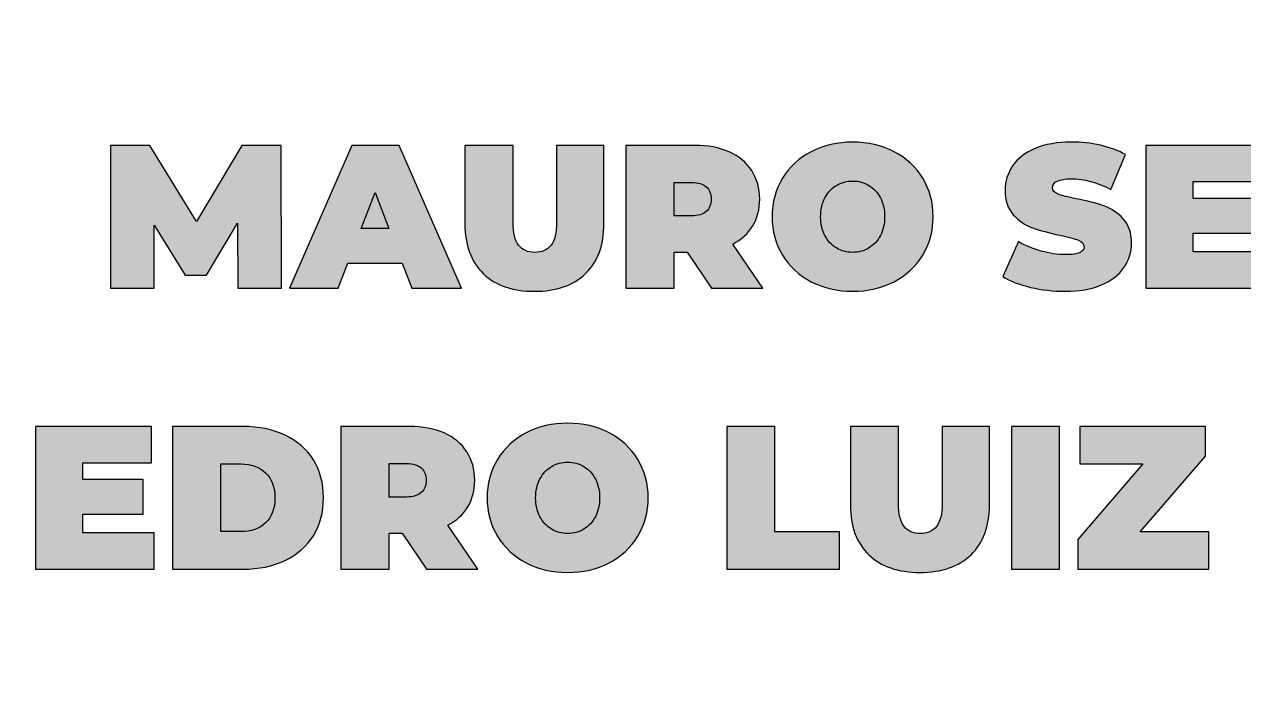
# Model space of a CAD drawing. Header units: centimetres. Extents: x -11.4 to 58.6, y -38.7 to 22.4.
# Drawn here: x -7.841 to -4.558, y 7.141 to 8.93 of the extents above; entities that cross this region are included whole.
import ezdxf

# ---------------------------------------------------------------- set-up
doc = ezdxf.new("R2010")
doc.units = ezdxf.units.CM
doc.header["$MEASUREMENT"] = 0
doc.layers.add('Camada 1', color=7, linetype='Continuous')

msp = doc.modelspace()

# ---------------------------------------------------------------- hatches: boundary and pattern name
at = {"layer": 'Camada 1', "true_color": 0x373435}
h = msp.add_hatch(color=250, dxfattribs=at)
edge = h.paths.add_edge_path()
edge.add_spline(control_points=[(-7.26612, 8.21999), (-7.26612, 8.21999), (-7.26722, 8.39508), (-7.26722, 8.39508), (-7.26722, 8.39508), (-7.35065, 8.25457), (-7.35065, 8.25457), (-7.35065, 8.25457), (-7.40773, 8.25457), (-7.40773, 8.25457), (-7.40773, 8.25457), (-7.49116, 8.38904), (-7.49116, 8.38904), (-7.49116, 8.38904), (-7.49116, 8.21999), (-7.49116, 8.21999), (-7.49116, 8.21999), (-7.60917, 8.21999), (-7.60917, 8.21999), (-7.60917, 8.21999), (-7.60917, 8.6042), (-7.60917, 8.6042), (-7.60917, 8.6042), (-7.50269, 8.6042), (-7.50269, 8.6042), (-7.50269, 8.6042), (-7.37754, 8.39947), (-7.37754, 8.39947), (-7.37754, 8.39947), (-7.25569, 8.6042), (-7.25569, 8.6042), (-7.25569, 8.6042), (-7.14921, 8.6042), (-7.14921, 8.6042), (-7.14921, 8.6042), (-7.14811, 8.21999), (-7.14811, 8.21999), (-7.14811, 8.21999), (-7.26612, 8.21999), (-7.26612, 8.21999)], knot_values=[0, 0, 0, 0, 0.0769231, 0.0769231, 0.0769231, 0.1538462, 0.1538462, 0.1538462, 0.2307692, 0.2307692, 0.2307692, 0.3076923, 0.3076923, 0.3076923, 0.3846154, 0.3846154, 0.3846154, 0.4615385, 0.4615385, 0.4615385, 0.5384615, 0.5384615, 0.5384615, 0.6153846, 0.6153846, 0.6153846, 0.6923077, 0.6923077, 0.6923077, 0.7692308, 0.7692308, 0.7692308, 0.8461538, 0.8461538, 0.8461538, 0.9230769, 0.9230769, 0.9230769, 1, 1, 1, 1], degree=3, periodic=1)
h = msp.add_hatch(color=250, dxfattribs=at)
edge = h.paths.add_edge_path()
edge.add_spline(control_points=[(-6.82372, 8.28695), (-6.82372, 8.28695), (-6.96972, 8.28695), (-6.96972, 8.28695), (-6.96972, 8.28695), (-6.99552, 8.21999), (-6.99552, 8.21999), (-6.99552, 8.21999), (-7.12725, 8.21999), (-7.12725, 8.21999), (-7.12725, 8.21999), (-6.95929, 8.6042), (-6.95929, 8.6042), (-6.95929, 8.6042), (-6.83195, 8.6042), (-6.83195, 8.6042), (-6.83195, 8.6042), (-6.66399, 8.21999), (-6.66399, 8.21999), (-6.66399, 8.21999), (-6.79792, 8.21999), (-6.79792, 8.21999), (-6.79792, 8.21999), (-6.82372, 8.28695), (-6.82372, 8.28695)], knot_values=[0, 0, 0, 0, 0.125, 0.125, 0.125, 0.25, 0.25, 0.25, 0.375, 0.375, 0.375, 0.5, 0.5, 0.5, 0.625, 0.625, 0.625, 0.75, 0.75, 0.75, 0.875, 0.875, 0.875, 1, 1, 1, 1], degree=3, periodic=1)
h = msp.add_hatch(color=250, dxfattribs=at)
edge = h.paths.add_edge_path()
edge.add_spline(control_points=[(-6.46749, 8.2112), (-6.5264, 8.2112), (-6.57233, 8.22712), (-6.60526, 8.25896), (-6.6382, 8.29079), (-6.65466, 8.33543), (-6.65466, 8.39288), (-6.65466, 8.39288), (-6.65466, 8.6042), (-6.65466, 8.6042), (-6.65466, 8.6042), (-6.52513, 8.6042), (-6.52513, 8.6042), (-6.52513, 8.6042), (-6.52513, 8.39673), (-6.52513, 8.39673), (-6.52513, 8.36855), (-6.52009, 8.34806), (-6.51003, 8.33525), (-6.49997, 8.32245), (-6.48542, 8.31604), (-6.46639, 8.31604), (-6.44737, 8.31604), (-6.43282, 8.32245), (-6.42276, 8.33525), (-6.41269, 8.34806), (-6.40766, 8.36855), (-6.40766, 8.39673), (-6.40766, 8.39673), (-6.40766, 8.6042), (-6.40766, 8.6042), (-6.40766, 8.6042), (-6.28032, 8.6042), (-6.28032, 8.6042), (-6.28032, 8.6042), (-6.28032, 8.39288), (-6.28032, 8.39288), (-6.28032, 8.33543), (-6.29679, 8.29079), (-6.32972, 8.25896), (-6.36266, 8.22712), (-6.40858, 8.2112), (-6.46749, 8.2112)], knot_values=[0, 0, 0, 0, 0.0714286, 0.0714286, 0.0714286, 0.1428571, 0.1428571, 0.1428571, 0.2142857, 0.2142857, 0.2142857, 0.2857143, 0.2857143, 0.2857143, 0.3571429, 0.3571429, 0.3571429, 0.4285714, 0.4285714, 0.4285714, 0.5, 0.5, 0.5, 0.5714286, 0.5714286, 0.5714286, 0.6428571, 0.6428571, 0.6428571, 0.7142857, 0.7142857, 0.7142857, 0.7857143, 0.7857143, 0.7857143, 0.8571429, 0.8571429, 0.8571429, 0.9285714, 0.9285714, 0.9285714, 1, 1, 1, 1], degree=3, periodic=1)
h = msp.add_hatch(color=250, dxfattribs=at)
edge = h.paths.add_edge_path()
edge.add_spline(control_points=[(-6.05638, 8.31659), (-6.05638, 8.31659), (-6.09151, 8.31659), (-6.09151, 8.31659), (-6.09151, 8.31659), (-6.09151, 8.21999), (-6.09151, 8.21999), (-6.09151, 8.21999), (-6.22104, 8.21999), (-6.22104, 8.21999), (-6.22104, 8.21999), (-6.22104, 8.6042), (-6.22104, 8.6042), (-6.22104, 8.6042), (-6.03607, 8.6042), (-6.03607, 8.6042), (-6.00057, 8.6042), (-5.96965, 8.59835), (-5.94331, 8.58664), (-5.91696, 8.57493), (-5.89665, 8.5581), (-5.88238, 8.53614), (-5.86811, 8.51419), (-5.86097, 8.48857), (-5.86097, 8.4593), (-5.86097, 8.43185), (-5.86719, 8.40789), (-5.87964, 8.3874), (-5.89208, 8.3669), (-5.91001, 8.35062), (-5.93343, 8.33854), (-5.93343, 8.33854), (-5.85274, 8.21999), (-5.85274, 8.21999), (-5.85274, 8.21999), (-5.99106, 8.21999), (-5.99106, 8.21999), (-5.99106, 8.21999), (-6.05638, 8.31659), (-6.05638, 8.31659)], knot_values=[0, 0, 0, 0, 0.0769231, 0.0769231, 0.0769231, 0.1538462, 0.1538462, 0.1538462, 0.2307692, 0.2307692, 0.2307692, 0.3076923, 0.3076923, 0.3076923, 0.3846154, 0.3846154, 0.3846154, 0.4615385, 0.4615385, 0.4615385, 0.5384615, 0.5384615, 0.5384615, 0.6153846, 0.6153846, 0.6153846, 0.6923077, 0.6923077, 0.6923077, 0.7692308, 0.7692308, 0.7692308, 0.8461538, 0.8461538, 0.8461538, 0.9230769, 0.9230769, 0.9230769, 1, 1, 1, 1], degree=3, periodic=1)
h = msp.add_hatch(color=250, dxfattribs=at)
edge = h.paths.add_edge_path()
edge.add_spline(control_points=[(-5.61068, 8.2112), (-5.65203, 8.2112), (-5.68917, 8.2198), (-5.72211, 8.237), (-5.75504, 8.2542), (-5.78084, 8.27808), (-5.7995, 8.30863), (-5.81816, 8.33918), (-5.82749, 8.37367), (-5.82749, 8.4121), (-5.82749, 8.45052), (-5.81816, 8.48501), (-5.7995, 8.51556), (-5.78084, 8.54611), (-5.75504, 8.56999), (-5.72211, 8.58719), (-5.68917, 8.60439), (-5.65203, 8.61299), (-5.61068, 8.61299), (-5.56934, 8.61299), (-5.53219, 8.60439), (-5.49926, 8.58719), (-5.46633, 8.56999), (-5.44053, 8.54611), (-5.42187, 8.51556), (-5.4032, 8.48501), (-5.39387, 8.45052), (-5.39387, 8.4121), (-5.39387, 8.37367), (-5.4032, 8.33918), (-5.42187, 8.30863), (-5.44053, 8.27808), (-5.46633, 8.2542), (-5.49926, 8.237), (-5.53219, 8.2198), (-5.56934, 8.2112), (-5.61068, 8.2112)], knot_values=[0, 0, 0, 0, 0.0833333, 0.0833333, 0.0833333, 0.1666667, 0.1666667, 0.1666667, 0.25, 0.25, 0.25, 0.3333333, 0.3333333, 0.3333333, 0.4166667, 0.4166667, 0.4166667, 0.5, 0.5, 0.5, 0.5833333, 0.5833333, 0.5833333, 0.6666667, 0.6666667, 0.6666667, 0.75, 0.75, 0.75, 0.8333333, 0.8333333, 0.8333333, 0.9166667, 0.9166667, 0.9166667, 1, 1, 1, 1], degree=3, periodic=1)
h = msp.add_hatch(color=250, dxfattribs=at)
edge = h.paths.add_edge_path()
edge.add_spline(control_points=[(-5.03875, 8.2112), (-5.07058, 8.2112), (-5.10159, 8.21477), (-5.13178, 8.22191), (-5.16197, 8.22904), (-5.18676, 8.23865), (-5.20616, 8.25072), (-5.20616, 8.25072), (-5.16444, 8.34513), (-5.16444, 8.34513), (-5.14615, 8.33452), (-5.12565, 8.32601), (-5.10296, 8.31961), (-5.08028, 8.3132), (-5.05851, 8.31), (-5.03765, 8.31), (-5.01972, 8.31), (-5.00691, 8.31174), (-4.99923, 8.31522), (-4.99154, 8.31869), (-4.9877, 8.32391), (-4.9877, 8.33086), (-4.9877, 8.33891), (-4.99273, 8.34495), (-5.00279, 8.34897), (-5.01286, 8.353), (-5.02941, 8.35739), (-5.05247, 8.36215), (-5.08211, 8.36837), (-5.10681, 8.37505), (-5.12657, 8.38218), (-5.14633, 8.38932), (-5.16352, 8.40103), (-5.17816, 8.41731), (-5.1928, 8.43359), (-5.20012, 8.45564), (-5.20012, 8.48345), (-5.20012, 8.5076), (-5.19335, 8.52956), (-5.17981, 8.54932), (-5.16627, 8.56908), (-5.14605, 8.58463), (-5.11915, 8.59597), (-5.09226, 8.60732), (-5.0596, 8.61299), (-5.02118, 8.61299), (-4.99483, 8.61299), (-4.96895, 8.61015), (-4.94351, 8.60448), (-4.91808, 8.59881), (-4.89567, 8.59048), (-4.87628, 8.5795), (-4.87628, 8.5795), (-4.91525, 8.48565), (-4.91525, 8.48565), (-4.95294, 8.50468), (-4.98862, 8.51419), (-5.02228, 8.51419), (-5.05558, 8.51419), (-5.07223, 8.50614), (-5.07223, 8.49004), (-5.07223, 8.48235), (-5.06729, 8.47659), (-5.05741, 8.47275), (-5.04753, 8.46891), (-5.03124, 8.46479), (-5.00856, 8.4604), (-4.97928, 8.45491), (-4.95458, 8.4486), (-4.93446, 8.44146), (-4.91433, 8.43433), (-4.89686, 8.42271), (-4.88204, 8.40661), (-4.86722, 8.39051), (-4.85981, 8.36855), (-4.85981, 8.34074), (-4.85981, 8.31659), (-4.86658, 8.29472), (-4.88012, 8.27515), (-4.89366, 8.25557), (-4.91387, 8.24002), (-4.94077, 8.2285), (-4.96766, 8.21696), (-5.00032, 8.2112), (-5.03875, 8.2112)], knot_values=[0, 0, 0, 0, 0.0357143, 0.0357143, 0.0357143, 0.0714286, 0.0714286, 0.0714286, 0.1071429, 0.1071429, 0.1071429, 0.1428571, 0.1428571, 0.1428571, 0.1785714, 0.1785714, 0.1785714, 0.2142857, 0.2142857, 0.2142857, 0.25, 0.25, 0.25, 0.2857143, 0.2857143, 0.2857143, 0.3214286, 0.3214286, 0.3214286, 0.3571429, 0.3571429, 0.3571429, 0.3928571, 0.3928571, 0.3928571, 0.4285714, 0.4285714, 0.4285714, 0.4642857, 0.4642857, 0.4642857, 0.5, 0.5, 0.5, 0.5357143, 0.5357143, 0.5357143, 0.5714286, 0.5714286, 0.5714286, 0.6071429, 0.6071429, 0.6071429, 0.6428571, 0.6428571, 0.6428571, 0.6785714, 0.6785714, 0.6785714, 0.7142857, 0.7142857, 0.7142857, 0.75, 0.75, 0.75, 0.7857143, 0.7857143, 0.7857143, 0.8214286, 0.8214286, 0.8214286, 0.8571429, 0.8571429, 0.8571429, 0.8928571, 0.8928571, 0.8928571, 0.9285714, 0.9285714, 0.9285714, 0.9642857, 0.9642857, 0.9642857, 1, 1, 1, 1], degree=3, periodic=1)
h = msp.add_hatch(color=250, dxfattribs=at)
edge = h.paths.add_edge_path()
edge.add_spline(control_points=[(-4.50194, 8.31769), (-4.50194, 8.31769), (-4.50194, 8.21999), (-4.50194, 8.21999), (-4.50194, 8.21999), (-4.82139, 8.21999), (-4.82139, 8.21999), (-4.82139, 8.21999), (-4.82139, 8.6042), (-4.82139, 8.6042), (-4.82139, 8.6042), (-4.50907, 8.6042), (-4.50907, 8.6042), (-4.50907, 8.6042), (-4.50907, 8.5065), (-4.50907, 8.5065), (-4.50907, 8.5065), (-4.69405, 8.5065), (-4.69405, 8.5065), (-4.69405, 8.5065), (-4.69405, 8.46149), (-4.69405, 8.46149), (-4.69405, 8.46149), (-4.53158, 8.46149), (-4.53158, 8.46149), (-4.53158, 8.46149), (-4.53158, 8.36818), (-4.53158, 8.36818), (-4.53158, 8.36818), (-4.69405, 8.36818), (-4.69405, 8.36818), (-4.69405, 8.36818), (-4.69405, 8.31769), (-4.69405, 8.31769), (-4.69405, 8.31769), (-4.50194, 8.31769), (-4.50194, 8.31769)], knot_values=[0, 0, 0, 0, 0.0833333, 0.0833333, 0.0833333, 0.1666667, 0.1666667, 0.1666667, 0.25, 0.25, 0.25, 0.3333333, 0.3333333, 0.3333333, 0.4166667, 0.4166667, 0.4166667, 0.5, 0.5, 0.5, 0.5833333, 0.5833333, 0.5833333, 0.6666667, 0.6666667, 0.6666667, 0.75, 0.75, 0.75, 0.8333333, 0.8333333, 0.8333333, 0.9166667, 0.9166667, 0.9166667, 1, 1, 1, 1], degree=3, periodic=1)
h = msp.add_hatch(color=250, dxfattribs=at)
edge = h.paths.add_edge_path()
edge.add_spline(control_points=[(-5.99161, 8.4593), (-5.99161, 8.47357), (-5.996, 8.48464), (-6.00478, 8.49251), (-6.01356, 8.50037), (-6.02674, 8.50431), (-6.0443, 8.50431), (-6.0443, 8.50431), (-6.09151, 8.50431), (-6.09151, 8.50431), (-6.09151, 8.50431), (-6.09151, 8.41429), (-6.09151, 8.41429), (-6.09151, 8.41429), (-6.0443, 8.41429), (-6.0443, 8.41429), (-6.02674, 8.41429), (-6.01356, 8.41822), (-6.00478, 8.42609), (-5.996, 8.43396), (-5.99161, 8.44503), (-5.99161, 8.4593)], knot_values=[0, 0, 0, 0, 0.1428571, 0.1428571, 0.1428571, 0.2857143, 0.2857143, 0.2857143, 0.4285714, 0.4285714, 0.4285714, 0.5714286, 0.5714286, 0.5714286, 0.7142857, 0.7142857, 0.7142857, 0.8571429, 0.8571429, 0.8571429, 1, 1, 1, 1], degree=3, periodic=1)
h = msp.add_hatch(color=250, dxfattribs=at)
edge = h.paths.add_edge_path()
edge.add_spline(control_points=[(-5.61068, 8.31604), (-5.59458, 8.31604), (-5.58004, 8.31997), (-5.56704, 8.32784), (-5.55406, 8.33571), (-5.54372, 8.34687), (-5.53603, 8.36133), (-5.52835, 8.37578), (-5.52451, 8.3927), (-5.52451, 8.4121), (-5.52451, 8.43149), (-5.52835, 8.44841), (-5.53603, 8.46287), (-5.54372, 8.47732), (-5.55406, 8.48848), (-5.56704, 8.49635), (-5.58004, 8.50422), (-5.59458, 8.50815), (-5.61068, 8.50815), (-5.62678, 8.50815), (-5.64133, 8.50422), (-5.65432, 8.49635), (-5.66731, 8.48848), (-5.67765, 8.47732), (-5.68533, 8.46287), (-5.69302, 8.44841), (-5.69686, 8.43149), (-5.69686, 8.4121), (-5.69686, 8.3927), (-5.69302, 8.37578), (-5.68533, 8.36133), (-5.67765, 8.34687), (-5.66731, 8.33571), (-5.65432, 8.32784), (-5.64133, 8.31997), (-5.62678, 8.31604), (-5.61068, 8.31604)], knot_values=[0, 0, 0, 0, 0.0833333, 0.0833333, 0.0833333, 0.1666667, 0.1666667, 0.1666667, 0.25, 0.25, 0.25, 0.3333333, 0.3333333, 0.3333333, 0.4166667, 0.4166667, 0.4166667, 0.5, 0.5, 0.5, 0.5833333, 0.5833333, 0.5833333, 0.6666667, 0.6666667, 0.6666667, 0.75, 0.75, 0.75, 0.8333333, 0.8333333, 0.8333333, 0.9166667, 0.9166667, 0.9166667, 1, 1, 1, 1], degree=3, periodic=1)
h = msp.add_hatch(color=250, dxfattribs=at)
edge = h.paths.add_edge_path()
edge.add_spline(control_points=[(-6.8594, 8.38026), (-6.8594, 8.38026), (-6.89672, 8.47686), (-6.89672, 8.47686), (-6.89672, 8.47686), (-6.93404, 8.38026), (-6.93404, 8.38026), (-6.93404, 8.38026), (-6.8594, 8.38026), (-6.8594, 8.38026)], knot_values=[0, 0, 0, 0, 0.3333333, 0.3333333, 0.3333333, 0.6666667, 0.6666667, 0.6666667, 1, 1, 1, 1], degree=3, periodic=1)
h = msp.add_hatch(color=250, dxfattribs=at)
edge = h.paths.add_edge_path()
edge.add_spline(control_points=[(-7.49171, 7.56077), (-7.49171, 7.56077), (-7.49171, 7.46307), (-7.49171, 7.46307), (-7.49171, 7.46307), (-7.81116, 7.46307), (-7.81116, 7.46307), (-7.81116, 7.46307), (-7.81116, 7.84729), (-7.81116, 7.84729), (-7.81116, 7.84729), (-7.49885, 7.84729), (-7.49885, 7.84729), (-7.49885, 7.84729), (-7.49885, 7.74959), (-7.49885, 7.74959), (-7.49885, 7.74959), (-7.68382, 7.74959), (-7.68382, 7.74959), (-7.68382, 7.74959), (-7.68382, 7.70458), (-7.68382, 7.70458), (-7.68382, 7.70458), (-7.52135, 7.70458), (-7.52135, 7.70458), (-7.52135, 7.70458), (-7.52135, 7.61127), (-7.52135, 7.61127), (-7.52135, 7.61127), (-7.68382, 7.61127), (-7.68382, 7.61127), (-7.68382, 7.61127), (-7.68382, 7.56077), (-7.68382, 7.56077), (-7.68382, 7.56077), (-7.49171, 7.56077), (-7.49171, 7.56077)], knot_values=[0, 0, 0, 0, 0.0833333, 0.0833333, 0.0833333, 0.1666667, 0.1666667, 0.1666667, 0.25, 0.25, 0.25, 0.3333333, 0.3333333, 0.3333333, 0.4166667, 0.4166667, 0.4166667, 0.5, 0.5, 0.5, 0.5833333, 0.5833333, 0.5833333, 0.6666667, 0.6666667, 0.6666667, 0.75, 0.75, 0.75, 0.8333333, 0.8333333, 0.8333333, 0.9166667, 0.9166667, 0.9166667, 1, 1, 1, 1], degree=3, periodic=1)
h = msp.add_hatch(color=250, dxfattribs=at)
edge = h.paths.add_edge_path()
edge.add_spline(control_points=[(-7.44176, 7.84729), (-7.44176, 7.84729), (-7.2524, 7.84729), (-7.2524, 7.84729), (-7.20959, 7.84729), (-7.1718, 7.83952), (-7.13905, 7.82397), (-7.1063, 7.80841), (-7.08087, 7.78618), (-7.06276, 7.75728), (-7.04464, 7.72837), (-7.03559, 7.69434), (-7.03559, 7.65518), (-7.03559, 7.61603), (-7.04464, 7.582), (-7.06276, 7.55309), (-7.08087, 7.52418), (-7.1063, 7.50195), (-7.13905, 7.4864), (-7.1718, 7.47085), (-7.20959, 7.46307), (-7.2524, 7.46307), (-7.2524, 7.46307), (-7.44176, 7.46307), (-7.44176, 7.46307), (-7.44176, 7.46307), (-7.44176, 7.84729), (-7.44176, 7.84729)], knot_values=[0, 0, 0, 0, 0.1111111, 0.1111111, 0.1111111, 0.2222222, 0.2222222, 0.2222222, 0.3333333, 0.3333333, 0.3333333, 0.4444444, 0.4444444, 0.4444444, 0.5555556, 0.5555556, 0.5555556, 0.6666667, 0.6666667, 0.6666667, 0.7777778, 0.7777778, 0.7777778, 0.8888889, 0.8888889, 0.8888889, 1, 1, 1, 1], degree=3, periodic=1)
h = msp.add_hatch(color=250, dxfattribs=at)
edge = h.paths.add_edge_path()
edge.add_spline(control_points=[(-6.82372, 7.55968), (-6.82372, 7.55968), (-6.85885, 7.55968), (-6.85885, 7.55968), (-6.85885, 7.55968), (-6.85885, 7.46307), (-6.85885, 7.46307), (-6.85885, 7.46307), (-6.98838, 7.46307), (-6.98838, 7.46307), (-6.98838, 7.46307), (-6.98838, 7.84729), (-6.98838, 7.84729), (-6.98838, 7.84729), (-6.80341, 7.84729), (-6.80341, 7.84729), (-6.76791, 7.84729), (-6.737, 7.84144), (-6.71065, 7.82973), (-6.6843, 7.81802), (-6.66399, 7.80119), (-6.64972, 7.77923), (-6.63545, 7.75728), (-6.62832, 7.73166), (-6.62832, 7.70239), (-6.62832, 7.67494), (-6.63454, 7.65097), (-6.64698, 7.63048), (-6.65942, 7.60999), (-6.67735, 7.59371), (-6.70077, 7.58163), (-6.70077, 7.58163), (-6.62008, 7.46307), (-6.62008, 7.46307), (-6.62008, 7.46307), (-6.7584, 7.46307), (-6.7584, 7.46307), (-6.7584, 7.46307), (-6.82372, 7.55968), (-6.82372, 7.55968)], knot_values=[0, 0, 0, 0, 0.0769231, 0.0769231, 0.0769231, 0.1538462, 0.1538462, 0.1538462, 0.2307692, 0.2307692, 0.2307692, 0.3076923, 0.3076923, 0.3076923, 0.3846154, 0.3846154, 0.3846154, 0.4615385, 0.4615385, 0.4615385, 0.5384615, 0.5384615, 0.5384615, 0.6153846, 0.6153846, 0.6153846, 0.6923077, 0.6923077, 0.6923077, 0.7692308, 0.7692308, 0.7692308, 0.8461538, 0.8461538, 0.8461538, 0.9230769, 0.9230769, 0.9230769, 1, 1, 1, 1], degree=3, periodic=1)
h = msp.add_hatch(color=250, dxfattribs=at)
edge = h.paths.add_edge_path()
edge.add_spline(control_points=[(-6.37802, 7.45429), (-6.41937, 7.45429), (-6.45651, 7.46289), (-6.48945, 7.48009), (-6.52238, 7.49729), (-6.54818, 7.52116), (-6.56684, 7.55172), (-6.5855, 7.58227), (-6.59483, 7.61676), (-6.59483, 7.65518), (-6.59483, 7.6936), (-6.5855, 7.72809), (-6.56684, 7.75865), (-6.54818, 7.7892), (-6.52238, 7.81308), (-6.48945, 7.83028), (-6.45651, 7.84747), (-6.41937, 7.85607), (-6.37802, 7.85607), (-6.33668, 7.85607), (-6.29953, 7.84747), (-6.2666, 7.83028), (-6.23367, 7.81308), (-6.20787, 7.7892), (-6.18921, 7.75865), (-6.17055, 7.72809), (-6.16121, 7.6936), (-6.16121, 7.65518), (-6.16121, 7.61676), (-6.17055, 7.58227), (-6.18921, 7.55172), (-6.20787, 7.52116), (-6.23367, 7.49729), (-6.2666, 7.48009), (-6.29953, 7.46289), (-6.33668, 7.45429), (-6.37802, 7.45429)], knot_values=[0, 0, 0, 0, 0.0833333, 0.0833333, 0.0833333, 0.1666667, 0.1666667, 0.1666667, 0.25, 0.25, 0.25, 0.3333333, 0.3333333, 0.3333333, 0.4166667, 0.4166667, 0.4166667, 0.5, 0.5, 0.5, 0.5833333, 0.5833333, 0.5833333, 0.6666667, 0.6666667, 0.6666667, 0.75, 0.75, 0.75, 0.8333333, 0.8333333, 0.8333333, 0.9166667, 0.9166667, 0.9166667, 1, 1, 1, 1], degree=3, periodic=1)
h = msp.add_hatch(color=250, dxfattribs=at)
edge = h.paths.add_edge_path()
edge.add_spline(control_points=[(-5.94935, 7.84729), (-5.94935, 7.84729), (-5.81981, 7.84729), (-5.81981, 7.84729), (-5.81981, 7.84729), (-5.81981, 7.56352), (-5.81981, 7.56352), (-5.81981, 7.56352), (-5.64636, 7.56352), (-5.64636, 7.56352), (-5.64636, 7.56352), (-5.64636, 7.46307), (-5.64636, 7.46307), (-5.64636, 7.46307), (-5.94935, 7.46307), (-5.94935, 7.46307), (-5.94935, 7.46307), (-5.94935, 7.84729), (-5.94935, 7.84729)], knot_values=[0, 0, 0, 0, 0.1666667, 0.1666667, 0.1666667, 0.3333333, 0.3333333, 0.3333333, 0.5, 0.5, 0.5, 0.6666667, 0.6666667, 0.6666667, 0.8333333, 0.8333333, 0.8333333, 1, 1, 1, 1], degree=3, periodic=1)
h = msp.add_hatch(color=250, dxfattribs=at)
edge = h.paths.add_edge_path()
edge.add_spline(control_points=[(-5.42955, 7.45429), (-5.48846, 7.45429), (-5.53439, 7.47021), (-5.56732, 7.50204), (-5.60025, 7.53388), (-5.61672, 7.57852), (-5.61672, 7.63597), (-5.61672, 7.63597), (-5.61672, 7.84729), (-5.61672, 7.84729), (-5.61672, 7.84729), (-5.48718, 7.84729), (-5.48718, 7.84729), (-5.48718, 7.84729), (-5.48718, 7.63981), (-5.48718, 7.63981), (-5.48718, 7.61164), (-5.48215, 7.59114), (-5.47209, 7.57834), (-5.46203, 7.56553), (-5.44748, 7.55913), (-5.42845, 7.55913), (-5.40942, 7.55913), (-5.39488, 7.56553), (-5.38481, 7.57834), (-5.37475, 7.59114), (-5.36972, 7.61164), (-5.36972, 7.63981), (-5.36972, 7.63981), (-5.36972, 7.84729), (-5.36972, 7.84729), (-5.36972, 7.84729), (-5.24238, 7.84729), (-5.24238, 7.84729), (-5.24238, 7.84729), (-5.24238, 7.63597), (-5.24238, 7.63597), (-5.24238, 7.57852), (-5.25885, 7.53388), (-5.29178, 7.50204), (-5.32471, 7.47021), (-5.37064, 7.45429), (-5.42955, 7.45429)], knot_values=[0, 0, 0, 0, 0.0714286, 0.0714286, 0.0714286, 0.1428571, 0.1428571, 0.1428571, 0.2142857, 0.2142857, 0.2142857, 0.2857143, 0.2857143, 0.2857143, 0.3571429, 0.3571429, 0.3571429, 0.4285714, 0.4285714, 0.4285714, 0.5, 0.5, 0.5, 0.5714286, 0.5714286, 0.5714286, 0.6428571, 0.6428571, 0.6428571, 0.7142857, 0.7142857, 0.7142857, 0.7857143, 0.7857143, 0.7857143, 0.8571429, 0.8571429, 0.8571429, 0.9285714, 0.9285714, 0.9285714, 1, 1, 1, 1], degree=3, periodic=1)
h = msp.add_hatch(color=250, dxfattribs=at)
edge = h.paths.add_edge_path()
edge.add_spline(control_points=[(-5.1831, 7.84729), (-5.1831, 7.84729), (-5.05357, 7.84729), (-5.05357, 7.84729), (-5.05357, 7.84729), (-5.05357, 7.46307), (-5.05357, 7.46307), (-5.05357, 7.46307), (-5.1831, 7.46307), (-5.1831, 7.46307), (-5.1831, 7.46307), (-5.1831, 7.84729), (-5.1831, 7.84729)], knot_values=[0, 0, 0, 0, 0.25, 0.25, 0.25, 0.5, 0.5, 0.5, 0.75, 0.75, 0.75, 1, 1, 1, 1], degree=3, periodic=1)
h = msp.add_hatch(color=250, dxfattribs=at)
edge = h.paths.add_edge_path()
edge.add_spline(control_points=[(-4.65178, 7.56352), (-4.65178, 7.56352), (-4.65178, 7.46307), (-4.65178, 7.46307), (-4.65178, 7.46307), (-5.00471, 7.46307), (-5.00471, 7.46307), (-5.00471, 7.46307), (-5.00471, 7.54266), (-5.00471, 7.54266), (-5.00471, 7.54266), (-4.82907, 7.74685), (-4.82907, 7.74685), (-4.82907, 7.74685), (-4.99923, 7.74685), (-4.99923, 7.74685), (-4.99923, 7.74685), (-4.99923, 7.84729), (-4.99923, 7.84729), (-4.99923, 7.84729), (-4.66056, 7.84729), (-4.66056, 7.84729), (-4.66056, 7.84729), (-4.66056, 7.7677), (-4.66056, 7.7677), (-4.66056, 7.7677), (-4.83621, 7.56352), (-4.83621, 7.56352), (-4.83621, 7.56352), (-4.65178, 7.56352), (-4.65178, 7.56352)], knot_values=[0, 0, 0, 0, 0.1, 0.1, 0.1, 0.2, 0.2, 0.2, 0.3, 0.3, 0.3, 0.4, 0.4, 0.4, 0.5, 0.5, 0.5, 0.6, 0.6, 0.6, 0.7, 0.7, 0.7, 0.8, 0.8, 0.8, 0.9, 0.9, 0.9, 1, 1, 1, 1], degree=3, periodic=1)
h = msp.add_hatch(color=250, dxfattribs=at)
edge = h.paths.add_edge_path()
edge.add_spline(control_points=[(-6.37802, 7.55913), (-6.36193, 7.55913), (-6.34738, 7.56306), (-6.33439, 7.57093), (-6.3214, 7.5788), (-6.31106, 7.58996), (-6.30338, 7.60441), (-6.29569, 7.61887), (-6.29185, 7.63579), (-6.29185, 7.65518), (-6.29185, 7.67458), (-6.29569, 7.6915), (-6.30338, 7.70596), (-6.31106, 7.72041), (-6.3214, 7.73157), (-6.33439, 7.73944), (-6.34738, 7.7473), (-6.36193, 7.75124), (-6.37802, 7.75124), (-6.39412, 7.75124), (-6.40867, 7.7473), (-6.42166, 7.73944), (-6.43465, 7.73157), (-6.44499, 7.72041), (-6.45267, 7.70596), (-6.46036, 7.6915), (-6.4642, 7.67458), (-6.4642, 7.65518), (-6.4642, 7.63579), (-6.46036, 7.61887), (-6.45267, 7.60441), (-6.44499, 7.58996), (-6.43465, 7.5788), (-6.42166, 7.57093), (-6.40867, 7.56306), (-6.39412, 7.55913), (-6.37802, 7.55913)], knot_values=[0, 0, 0, 0, 0.0833333, 0.0833333, 0.0833333, 0.1666667, 0.1666667, 0.1666667, 0.25, 0.25, 0.25, 0.3333333, 0.3333333, 0.3333333, 0.4166667, 0.4166667, 0.4166667, 0.5, 0.5, 0.5, 0.5833333, 0.5833333, 0.5833333, 0.6666667, 0.6666667, 0.6666667, 0.75, 0.75, 0.75, 0.8333333, 0.8333333, 0.8333333, 0.9166667, 0.9166667, 0.9166667, 1, 1, 1, 1], degree=3, periodic=1)
h = msp.add_hatch(color=250, dxfattribs=at)
edge = h.paths.add_edge_path()
edge.add_spline(control_points=[(-7.25789, 7.56407), (-7.23008, 7.56407), (-7.20785, 7.57203), (-7.1912, 7.58795), (-7.17455, 7.60386), (-7.16622, 7.62627), (-7.16622, 7.65518), (-7.16622, 7.68409), (-7.17455, 7.70651), (-7.1912, 7.72242), (-7.20785, 7.73834), (-7.23008, 7.7463), (-7.25789, 7.7463), (-7.25789, 7.7463), (-7.31223, 7.7463), (-7.31223, 7.7463), (-7.31223, 7.7463), (-7.31223, 7.56407), (-7.31223, 7.56407), (-7.31223, 7.56407), (-7.25789, 7.56407), (-7.25789, 7.56407)], knot_values=[0, 0, 0, 0, 0.1428571, 0.1428571, 0.1428571, 0.2857143, 0.2857143, 0.2857143, 0.4285714, 0.4285714, 0.4285714, 0.5714286, 0.5714286, 0.5714286, 0.7142857, 0.7142857, 0.7142857, 0.8571429, 0.8571429, 0.8571429, 1, 1, 1, 1], degree=3, periodic=1)
h = msp.add_hatch(color=250, dxfattribs=at)
edge = h.paths.add_edge_path()
edge.add_spline(control_points=[(-6.75895, 7.70239), (-6.75895, 7.71666), (-6.76334, 7.72773), (-6.77212, 7.7356), (-6.78091, 7.74346), (-6.79408, 7.7474), (-6.81164, 7.7474), (-6.81164, 7.7474), (-6.85885, 7.7474), (-6.85885, 7.7474), (-6.85885, 7.7474), (-6.85885, 7.65738), (-6.85885, 7.65738), (-6.85885, 7.65738), (-6.81164, 7.65738), (-6.81164, 7.65738), (-6.79408, 7.65738), (-6.78091, 7.66131), (-6.77212, 7.66918), (-6.76334, 7.67705), (-6.75895, 7.68812), (-6.75895, 7.70239)], knot_values=[0, 0, 0, 0, 0.1428571, 0.1428571, 0.1428571, 0.2857143, 0.2857143, 0.2857143, 0.4285714, 0.4285714, 0.4285714, 0.5714286, 0.5714286, 0.5714286, 0.7142857, 0.7142857, 0.7142857, 0.8571429, 0.8571429, 0.8571429, 1, 1, 1, 1], degree=3, periodic=1)

# ---------------------------------------------------------------- linework, layer by layer
at = {"layer": 'Camada 1', "color": 250, "lineweight": 20}
msp.add_open_spline([(-6.39065, 22.42335), (-6.39065, 22.42335), (-3.39065, 22.42335), (-3.39065, 22.42335), (2.10935, 22.42335), (6.60935, 17.92336), (6.60935, 12.42336), (6.60935, 12.42336), (6.60935, -27.57665), (6.60935, -27.57665), (6.60935, -27.57665), (-11.39065, -27.57665), (-11.39065, -27.57665), (-11.39065, -27.57665), (-11.39065, 17.42334), (-11.39065, 17.42334), (-11.39065, 20.17334), (-9.14065, 22.42335), (-6.39065, 22.42335)], degree=3, knots=[0, 0, 0, 0, 0.1666667, 0.1666667, 0.1666667, 0.3333333, 0.3333333, 0.3333333, 0.5, 0.5, 0.5, 0.6666667, 0.6666667, 0.6666667, 0.8333333, 0.8333333, 0.8333333, 1, 1, 1, 1], dxfattribs=at)
at = {"layer": 'Camada 1', "color": 250}
for points, knots in [([(-7.26612, 8.21999), (-7.26612, 8.21999), (-7.26722, 8.39508), (-7.26722, 8.39508), (-7.26722, 8.39508), (-7.35065, 8.25457), (-7.35065, 8.25457), (-7.35065, 8.25457), (-7.40773, 8.25457), (-7.40773, 8.25457), (-7.40773, 8.25457), (-7.49116, 8.38904), (-7.49116, 8.38904), (-7.49116, 8.38904), (-7.49116, 8.21999), (-7.49116, 8.21999), (-7.49116, 8.21999), (-7.60917, 8.21999), (-7.60917, 8.21999), (-7.60917, 8.21999), (-7.60917, 8.6042), (-7.60917, 8.6042), (-7.60917, 8.6042), (-7.50269, 8.6042), (-7.50269, 8.6042), (-7.50269, 8.6042), (-7.37754, 8.39947), (-7.37754, 8.39947), (-7.37754, 8.39947), (-7.25569, 8.6042), (-7.25569, 8.6042), (-7.25569, 8.6042), (-7.14921, 8.6042), (-7.14921, 8.6042), (-7.14921, 8.6042), (-7.14811, 8.21999), (-7.14811, 8.21999), (-7.14811, 8.21999), (-7.26612, 8.21999), (-7.26612, 8.21999)], [0, 0, 0, 0, 0.0769231, 0.0769231, 0.0769231, 0.1538462, 0.1538462, 0.1538462, 0.2307692, 0.2307692, 0.2307692, 0.3076923, 0.3076923, 0.3076923, 0.3846154, 0.3846154, 0.3846154, 0.4615385, 0.4615385, 0.4615385, 0.5384615, 0.5384615, 0.5384615, 0.6153846, 0.6153846, 0.6153846, 0.6923077, 0.6923077, 0.6923077, 0.7692308, 0.7692308, 0.7692308, 0.8461538, 0.8461538, 0.8461538, 0.9230769, 0.9230769, 0.9230769, 1, 1, 1, 1]), ([(-6.82372, 8.28695), (-6.82372, 8.28695), (-6.96972, 8.28695), (-6.96972, 8.28695), (-6.96972, 8.28695), (-6.99552, 8.21999), (-6.99552, 8.21999), (-6.99552, 8.21999), (-7.12725, 8.21999), (-7.12725, 8.21999), (-7.12725, 8.21999), (-6.95929, 8.6042), (-6.95929, 8.6042), (-6.95929, 8.6042), (-6.83195, 8.6042), (-6.83195, 8.6042), (-6.83195, 8.6042), (-6.66399, 8.21999), (-6.66399, 8.21999), (-6.66399, 8.21999), (-6.79792, 8.21999), (-6.79792, 8.21999), (-6.79792, 8.21999), (-6.82372, 8.28695), (-6.82372, 8.28695)], [0, 0, 0, 0, 0.125, 0.125, 0.125, 0.25, 0.25, 0.25, 0.375, 0.375, 0.375, 0.5, 0.5, 0.5, 0.625, 0.625, 0.625, 0.75, 0.75, 0.75, 0.875, 0.875, 0.875, 1, 1, 1, 1]), ([(-6.46749, 8.2112), (-6.5264, 8.2112), (-6.57233, 8.22712), (-6.60526, 8.25896), (-6.6382, 8.29079), (-6.65466, 8.33543), (-6.65466, 8.39288), (-6.65466, 8.39288), (-6.65466, 8.6042), (-6.65466, 8.6042), (-6.65466, 8.6042), (-6.52513, 8.6042), (-6.52513, 8.6042), (-6.52513, 8.6042), (-6.52513, 8.39673), (-6.52513, 8.39673), (-6.52513, 8.36855), (-6.52009, 8.34806), (-6.51003, 8.33525), (-6.49997, 8.32245), (-6.48542, 8.31604), (-6.46639, 8.31604), (-6.44737, 8.31604), (-6.43282, 8.32245), (-6.42276, 8.33525), (-6.41269, 8.34806), (-6.40766, 8.36855), (-6.40766, 8.39673), (-6.40766, 8.39673), (-6.40766, 8.6042), (-6.40766, 8.6042), (-6.40766, 8.6042), (-6.28032, 8.6042), (-6.28032, 8.6042), (-6.28032, 8.6042), (-6.28032, 8.39288), (-6.28032, 8.39288), (-6.28032, 8.33543), (-6.29679, 8.29079), (-6.32972, 8.25896), (-6.36266, 8.22712), (-6.40858, 8.2112), (-6.46749, 8.2112)], [0, 0, 0, 0, 0.0714286, 0.0714286, 0.0714286, 0.1428571, 0.1428571, 0.1428571, 0.2142857, 0.2142857, 0.2142857, 0.2857143, 0.2857143, 0.2857143, 0.3571429, 0.3571429, 0.3571429, 0.4285714, 0.4285714, 0.4285714, 0.5, 0.5, 0.5, 0.5714286, 0.5714286, 0.5714286, 0.6428571, 0.6428571, 0.6428571, 0.7142857, 0.7142857, 0.7142857, 0.7857143, 0.7857143, 0.7857143, 0.8571429, 0.8571429, 0.8571429, 0.9285714, 0.9285714, 0.9285714, 1, 1, 1, 1]), ([(-6.05638, 8.31659), (-6.05638, 8.31659), (-6.09151, 8.31659), (-6.09151, 8.31659), (-6.09151, 8.31659), (-6.09151, 8.21999), (-6.09151, 8.21999), (-6.09151, 8.21999), (-6.22104, 8.21999), (-6.22104, 8.21999), (-6.22104, 8.21999), (-6.22104, 8.6042), (-6.22104, 8.6042), (-6.22104, 8.6042), (-6.03607, 8.6042), (-6.03607, 8.6042), (-6.00057, 8.6042), (-5.96965, 8.59835), (-5.94331, 8.58664), (-5.91696, 8.57493), (-5.89665, 8.5581), (-5.88238, 8.53614), (-5.86811, 8.51419), (-5.86097, 8.48857), (-5.86097, 8.4593), (-5.86097, 8.43185), (-5.86719, 8.40789), (-5.87964, 8.3874), (-5.89208, 8.3669), (-5.91001, 8.35062), (-5.93343, 8.33854), (-5.93343, 8.33854), (-5.85274, 8.21999), (-5.85274, 8.21999), (-5.85274, 8.21999), (-5.99106, 8.21999), (-5.99106, 8.21999), (-5.99106, 8.21999), (-6.05638, 8.31659), (-6.05638, 8.31659)], [0, 0, 0, 0, 0.0769231, 0.0769231, 0.0769231, 0.1538462, 0.1538462, 0.1538462, 0.2307692, 0.2307692, 0.2307692, 0.3076923, 0.3076923, 0.3076923, 0.3846154, 0.3846154, 0.3846154, 0.4615385, 0.4615385, 0.4615385, 0.5384615, 0.5384615, 0.5384615, 0.6153846, 0.6153846, 0.6153846, 0.6923077, 0.6923077, 0.6923077, 0.7692308, 0.7692308, 0.7692308, 0.8461538, 0.8461538, 0.8461538, 0.9230769, 0.9230769, 0.9230769, 1, 1, 1, 1]), ([(-5.61068, 8.2112), (-5.65203, 8.2112), (-5.68917, 8.2198), (-5.72211, 8.237), (-5.75504, 8.2542), (-5.78084, 8.27808), (-5.7995, 8.30863), (-5.81816, 8.33918), (-5.82749, 8.37367), (-5.82749, 8.4121), (-5.82749, 8.45052), (-5.81816, 8.48501), (-5.7995, 8.51556), (-5.78084, 8.54611), (-5.75504, 8.56999), (-5.72211, 8.58719), (-5.68917, 8.60439), (-5.65203, 8.61299), (-5.61068, 8.61299), (-5.56934, 8.61299), (-5.53219, 8.60439), (-5.49926, 8.58719), (-5.46633, 8.56999), (-5.44053, 8.54611), (-5.42187, 8.51556), (-5.4032, 8.48501), (-5.39387, 8.45052), (-5.39387, 8.4121), (-5.39387, 8.37367), (-5.4032, 8.33918), (-5.42187, 8.30863), (-5.44053, 8.27808), (-5.46633, 8.2542), (-5.49926, 8.237), (-5.53219, 8.2198), (-5.56934, 8.2112), (-5.61068, 8.2112)], [0, 0, 0, 0, 0.0833333, 0.0833333, 0.0833333, 0.1666667, 0.1666667, 0.1666667, 0.25, 0.25, 0.25, 0.3333333, 0.3333333, 0.3333333, 0.4166667, 0.4166667, 0.4166667, 0.5, 0.5, 0.5, 0.5833333, 0.5833333, 0.5833333, 0.6666667, 0.6666667, 0.6666667, 0.75, 0.75, 0.75, 0.8333333, 0.8333333, 0.8333333, 0.9166667, 0.9166667, 0.9166667, 1, 1, 1, 1]), ([(-5.03875, 8.2112), (-5.07058, 8.2112), (-5.10159, 8.21477), (-5.13178, 8.22191), (-5.16197, 8.22904), (-5.18676, 8.23865), (-5.20616, 8.25072), (-5.20616, 8.25072), (-5.16444, 8.34513), (-5.16444, 8.34513), (-5.14615, 8.33452), (-5.12565, 8.32601), (-5.10296, 8.31961), (-5.08028, 8.3132), (-5.05851, 8.31), (-5.03765, 8.31), (-5.01972, 8.31), (-5.00691, 8.31174), (-4.99923, 8.31522), (-4.99154, 8.31869), (-4.9877, 8.32391), (-4.9877, 8.33086), (-4.9877, 8.33891), (-4.99273, 8.34495), (-5.00279, 8.34897), (-5.01286, 8.353), (-5.02941, 8.35739), (-5.05247, 8.36215), (-5.08211, 8.36837), (-5.10681, 8.37505), (-5.12657, 8.38218), (-5.14633, 8.38932), (-5.16352, 8.40103), (-5.17816, 8.41731), (-5.1928, 8.43359), (-5.20012, 8.45564), (-5.20012, 8.48345), (-5.20012, 8.5076), (-5.19335, 8.52956), (-5.17981, 8.54932), (-5.16627, 8.56908), (-5.14605, 8.58463), (-5.11915, 8.59597), (-5.09226, 8.60732), (-5.0596, 8.61299), (-5.02118, 8.61299), (-4.99483, 8.61299), (-4.96895, 8.61015), (-4.94351, 8.60448), (-4.91808, 8.59881), (-4.89567, 8.59048), (-4.87628, 8.5795), (-4.87628, 8.5795), (-4.91525, 8.48565), (-4.91525, 8.48565), (-4.95294, 8.50468), (-4.98862, 8.51419), (-5.02228, 8.51419), (-5.05558, 8.51419), (-5.07223, 8.50614), (-5.07223, 8.49004), (-5.07223, 8.48235), (-5.06729, 8.47659), (-5.05741, 8.47275), (-5.04753, 8.46891), (-5.03124, 8.46479), (-5.00856, 8.4604), (-4.97928, 8.45491), (-4.95458, 8.4486), (-4.93446, 8.44146), (-4.91433, 8.43433), (-4.89686, 8.42271), (-4.88204, 8.40661), (-4.86722, 8.39051), (-4.85981, 8.36855), (-4.85981, 8.34074), (-4.85981, 8.31659), (-4.86658, 8.29472), (-4.88012, 8.27515), (-4.89366, 8.25557), (-4.91387, 8.24002), (-4.94077, 8.2285), (-4.96766, 8.21696), (-5.00032, 8.2112), (-5.03875, 8.2112)], [0, 0, 0, 0, 0.0357143, 0.0357143, 0.0357143, 0.0714286, 0.0714286, 0.0714286, 0.1071429, 0.1071429, 0.1071429, 0.1428571, 0.1428571, 0.1428571, 0.1785714, 0.1785714, 0.1785714, 0.2142857, 0.2142857, 0.2142857, 0.25, 0.25, 0.25, 0.2857143, 0.2857143, 0.2857143, 0.3214286, 0.3214286, 0.3214286, 0.3571429, 0.3571429, 0.3571429, 0.3928571, 0.3928571, 0.3928571, 0.4285714, 0.4285714, 0.4285714, 0.4642857, 0.4642857, 0.4642857, 0.5, 0.5, 0.5, 0.5357143, 0.5357143, 0.5357143, 0.5714286, 0.5714286, 0.5714286, 0.6071429, 0.6071429, 0.6071429, 0.6428571, 0.6428571, 0.6428571, 0.6785714, 0.6785714, 0.6785714, 0.7142857, 0.7142857, 0.7142857, 0.75, 0.75, 0.75, 0.7857143, 0.7857143, 0.7857143, 0.8214286, 0.8214286, 0.8214286, 0.8571429, 0.8571429, 0.8571429, 0.8928571, 0.8928571, 0.8928571, 0.9285714, 0.9285714, 0.9285714, 0.9642857, 0.9642857, 0.9642857, 1, 1, 1, 1]), ([(-4.50194, 8.31769), (-4.50194, 8.31769), (-4.50194, 8.21999), (-4.50194, 8.21999), (-4.50194, 8.21999), (-4.82139, 8.21999), (-4.82139, 8.21999), (-4.82139, 8.21999), (-4.82139, 8.6042), (-4.82139, 8.6042), (-4.82139, 8.6042), (-4.50907, 8.6042), (-4.50907, 8.6042), (-4.50907, 8.6042), (-4.50907, 8.5065), (-4.50907, 8.5065), (-4.50907, 8.5065), (-4.69405, 8.5065), (-4.69405, 8.5065), (-4.69405, 8.5065), (-4.69405, 8.46149), (-4.69405, 8.46149), (-4.69405, 8.46149), (-4.53158, 8.46149), (-4.53158, 8.46149), (-4.53158, 8.46149), (-4.53158, 8.36818), (-4.53158, 8.36818), (-4.53158, 8.36818), (-4.69405, 8.36818), (-4.69405, 8.36818), (-4.69405, 8.36818), (-4.69405, 8.31769), (-4.69405, 8.31769), (-4.69405, 8.31769), (-4.50194, 8.31769), (-4.50194, 8.31769)], [0, 0, 0, 0, 0.0833333, 0.0833333, 0.0833333, 0.1666667, 0.1666667, 0.1666667, 0.25, 0.25, 0.25, 0.3333333, 0.3333333, 0.3333333, 0.4166667, 0.4166667, 0.4166667, 0.5, 0.5, 0.5, 0.5833333, 0.5833333, 0.5833333, 0.6666667, 0.6666667, 0.6666667, 0.75, 0.75, 0.75, 0.8333333, 0.8333333, 0.8333333, 0.9166667, 0.9166667, 0.9166667, 1, 1, 1, 1]), ([(-5.99161, 8.4593), (-5.99161, 8.47357), (-5.996, 8.48464), (-6.00478, 8.49251), (-6.01356, 8.50037), (-6.02674, 8.50431), (-6.0443, 8.50431), (-6.0443, 8.50431), (-6.09151, 8.50431), (-6.09151, 8.50431), (-6.09151, 8.50431), (-6.09151, 8.41429), (-6.09151, 8.41429), (-6.09151, 8.41429), (-6.0443, 8.41429), (-6.0443, 8.41429), (-6.02674, 8.41429), (-6.01356, 8.41822), (-6.00478, 8.42609), (-5.996, 8.43396), (-5.99161, 8.44503), (-5.99161, 8.4593)], [0, 0, 0, 0, 0.1428571, 0.1428571, 0.1428571, 0.2857143, 0.2857143, 0.2857143, 0.4285714, 0.4285714, 0.4285714, 0.5714286, 0.5714286, 0.5714286, 0.7142857, 0.7142857, 0.7142857, 0.8571429, 0.8571429, 0.8571429, 1, 1, 1, 1]), ([(-5.61068, 8.31604), (-5.59458, 8.31604), (-5.58004, 8.31997), (-5.56704, 8.32784), (-5.55406, 8.33571), (-5.54372, 8.34687), (-5.53603, 8.36133), (-5.52835, 8.37578), (-5.52451, 8.3927), (-5.52451, 8.4121), (-5.52451, 8.43149), (-5.52835, 8.44841), (-5.53603, 8.46287), (-5.54372, 8.47732), (-5.55406, 8.48848), (-5.56704, 8.49635), (-5.58004, 8.50422), (-5.59458, 8.50815), (-5.61068, 8.50815), (-5.62678, 8.50815), (-5.64133, 8.50422), (-5.65432, 8.49635), (-5.66731, 8.48848), (-5.67765, 8.47732), (-5.68533, 8.46287), (-5.69302, 8.44841), (-5.69686, 8.43149), (-5.69686, 8.4121), (-5.69686, 8.3927), (-5.69302, 8.37578), (-5.68533, 8.36133), (-5.67765, 8.34687), (-5.66731, 8.33571), (-5.65432, 8.32784), (-5.64133, 8.31997), (-5.62678, 8.31604), (-5.61068, 8.31604)], [0, 0, 0, 0, 0.0833333, 0.0833333, 0.0833333, 0.1666667, 0.1666667, 0.1666667, 0.25, 0.25, 0.25, 0.3333333, 0.3333333, 0.3333333, 0.4166667, 0.4166667, 0.4166667, 0.5, 0.5, 0.5, 0.5833333, 0.5833333, 0.5833333, 0.6666667, 0.6666667, 0.6666667, 0.75, 0.75, 0.75, 0.8333333, 0.8333333, 0.8333333, 0.9166667, 0.9166667, 0.9166667, 1, 1, 1, 1]), ([(-6.8594, 8.38026), (-6.8594, 8.38026), (-6.89672, 8.47686), (-6.89672, 8.47686), (-6.89672, 8.47686), (-6.93404, 8.38026), (-6.93404, 8.38026), (-6.93404, 8.38026), (-6.8594, 8.38026), (-6.8594, 8.38026)], [0, 0, 0, 0, 0.3333333, 0.3333333, 0.3333333, 0.6666667, 0.6666667, 0.6666667, 1, 1, 1, 1]), ([(-7.49171, 7.56077), (-7.49171, 7.56077), (-7.49171, 7.46307), (-7.49171, 7.46307), (-7.49171, 7.46307), (-7.81116, 7.46307), (-7.81116, 7.46307), (-7.81116, 7.46307), (-7.81116, 7.84729), (-7.81116, 7.84729), (-7.81116, 7.84729), (-7.49885, 7.84729), (-7.49885, 7.84729), (-7.49885, 7.84729), (-7.49885, 7.74959), (-7.49885, 7.74959), (-7.49885, 7.74959), (-7.68382, 7.74959), (-7.68382, 7.74959), (-7.68382, 7.74959), (-7.68382, 7.70458), (-7.68382, 7.70458), (-7.68382, 7.70458), (-7.52135, 7.70458), (-7.52135, 7.70458), (-7.52135, 7.70458), (-7.52135, 7.61127), (-7.52135, 7.61127), (-7.52135, 7.61127), (-7.68382, 7.61127), (-7.68382, 7.61127), (-7.68382, 7.61127), (-7.68382, 7.56077), (-7.68382, 7.56077), (-7.68382, 7.56077), (-7.49171, 7.56077), (-7.49171, 7.56077)], [0, 0, 0, 0, 0.0833333, 0.0833333, 0.0833333, 0.1666667, 0.1666667, 0.1666667, 0.25, 0.25, 0.25, 0.3333333, 0.3333333, 0.3333333, 0.4166667, 0.4166667, 0.4166667, 0.5, 0.5, 0.5, 0.5833333, 0.5833333, 0.5833333, 0.6666667, 0.6666667, 0.6666667, 0.75, 0.75, 0.75, 0.8333333, 0.8333333, 0.8333333, 0.9166667, 0.9166667, 0.9166667, 1, 1, 1, 1]), ([(-7.44176, 7.84729), (-7.44176, 7.84729), (-7.2524, 7.84729), (-7.2524, 7.84729), (-7.20959, 7.84729), (-7.1718, 7.83952), (-7.13905, 7.82397), (-7.1063, 7.80841), (-7.08087, 7.78618), (-7.06276, 7.75728), (-7.04464, 7.72837), (-7.03559, 7.69434), (-7.03559, 7.65518), (-7.03559, 7.61603), (-7.04464, 7.582), (-7.06276, 7.55309), (-7.08087, 7.52418), (-7.1063, 7.50195), (-7.13905, 7.4864), (-7.1718, 7.47085), (-7.20959, 7.46307), (-7.2524, 7.46307), (-7.2524, 7.46307), (-7.44176, 7.46307), (-7.44176, 7.46307), (-7.44176, 7.46307), (-7.44176, 7.84729), (-7.44176, 7.84729)], [0, 0, 0, 0, 0.1111111, 0.1111111, 0.1111111, 0.2222222, 0.2222222, 0.2222222, 0.3333333, 0.3333333, 0.3333333, 0.4444444, 0.4444444, 0.4444444, 0.5555556, 0.5555556, 0.5555556, 0.6666667, 0.6666667, 0.6666667, 0.7777778, 0.7777778, 0.7777778, 0.8888889, 0.8888889, 0.8888889, 1, 1, 1, 1]), ([(-6.82372, 7.55968), (-6.82372, 7.55968), (-6.85885, 7.55968), (-6.85885, 7.55968), (-6.85885, 7.55968), (-6.85885, 7.46307), (-6.85885, 7.46307), (-6.85885, 7.46307), (-6.98838, 7.46307), (-6.98838, 7.46307), (-6.98838, 7.46307), (-6.98838, 7.84729), (-6.98838, 7.84729), (-6.98838, 7.84729), (-6.80341, 7.84729), (-6.80341, 7.84729), (-6.76791, 7.84729), (-6.737, 7.84144), (-6.71065, 7.82973), (-6.6843, 7.81802), (-6.66399, 7.80119), (-6.64972, 7.77923), (-6.63545, 7.75728), (-6.62832, 7.73166), (-6.62832, 7.70239), (-6.62832, 7.67494), (-6.63454, 7.65097), (-6.64698, 7.63048), (-6.65942, 7.60999), (-6.67735, 7.59371), (-6.70077, 7.58163), (-6.70077, 7.58163), (-6.62008, 7.46307), (-6.62008, 7.46307), (-6.62008, 7.46307), (-6.7584, 7.46307), (-6.7584, 7.46307), (-6.7584, 7.46307), (-6.82372, 7.55968), (-6.82372, 7.55968)], [0, 0, 0, 0, 0.0769231, 0.0769231, 0.0769231, 0.1538462, 0.1538462, 0.1538462, 0.2307692, 0.2307692, 0.2307692, 0.3076923, 0.3076923, 0.3076923, 0.3846154, 0.3846154, 0.3846154, 0.4615385, 0.4615385, 0.4615385, 0.5384615, 0.5384615, 0.5384615, 0.6153846, 0.6153846, 0.6153846, 0.6923077, 0.6923077, 0.6923077, 0.7692308, 0.7692308, 0.7692308, 0.8461538, 0.8461538, 0.8461538, 0.9230769, 0.9230769, 0.9230769, 1, 1, 1, 1]), ([(-6.37802, 7.45429), (-6.41937, 7.45429), (-6.45651, 7.46289), (-6.48945, 7.48009), (-6.52238, 7.49729), (-6.54818, 7.52116), (-6.56684, 7.55172), (-6.5855, 7.58227), (-6.59483, 7.61676), (-6.59483, 7.65518), (-6.59483, 7.6936), (-6.5855, 7.72809), (-6.56684, 7.75865), (-6.54818, 7.7892), (-6.52238, 7.81308), (-6.48945, 7.83028), (-6.45651, 7.84747), (-6.41937, 7.85607), (-6.37802, 7.85607), (-6.33668, 7.85607), (-6.29953, 7.84747), (-6.2666, 7.83028), (-6.23367, 7.81308), (-6.20787, 7.7892), (-6.18921, 7.75865), (-6.17055, 7.72809), (-6.16121, 7.6936), (-6.16121, 7.65518), (-6.16121, 7.61676), (-6.17055, 7.58227), (-6.18921, 7.55172), (-6.20787, 7.52116), (-6.23367, 7.49729), (-6.2666, 7.48009), (-6.29953, 7.46289), (-6.33668, 7.45429), (-6.37802, 7.45429)], [0, 0, 0, 0, 0.0833333, 0.0833333, 0.0833333, 0.1666667, 0.1666667, 0.1666667, 0.25, 0.25, 0.25, 0.3333333, 0.3333333, 0.3333333, 0.4166667, 0.4166667, 0.4166667, 0.5, 0.5, 0.5, 0.5833333, 0.5833333, 0.5833333, 0.6666667, 0.6666667, 0.6666667, 0.75, 0.75, 0.75, 0.8333333, 0.8333333, 0.8333333, 0.9166667, 0.9166667, 0.9166667, 1, 1, 1, 1]), ([(-5.94935, 7.84729), (-5.94935, 7.84729), (-5.81981, 7.84729), (-5.81981, 7.84729), (-5.81981, 7.84729), (-5.81981, 7.56352), (-5.81981, 7.56352), (-5.81981, 7.56352), (-5.64636, 7.56352), (-5.64636, 7.56352), (-5.64636, 7.56352), (-5.64636, 7.46307), (-5.64636, 7.46307), (-5.64636, 7.46307), (-5.94935, 7.46307), (-5.94935, 7.46307), (-5.94935, 7.46307), (-5.94935, 7.84729), (-5.94935, 7.84729)], [0, 0, 0, 0, 0.1666667, 0.1666667, 0.1666667, 0.3333333, 0.3333333, 0.3333333, 0.5, 0.5, 0.5, 0.6666667, 0.6666667, 0.6666667, 0.8333333, 0.8333333, 0.8333333, 1, 1, 1, 1]), ([(-5.42955, 7.45429), (-5.48846, 7.45429), (-5.53439, 7.47021), (-5.56732, 7.50204), (-5.60025, 7.53388), (-5.61672, 7.57852), (-5.61672, 7.63597), (-5.61672, 7.63597), (-5.61672, 7.84729), (-5.61672, 7.84729), (-5.61672, 7.84729), (-5.48718, 7.84729), (-5.48718, 7.84729), (-5.48718, 7.84729), (-5.48718, 7.63981), (-5.48718, 7.63981), (-5.48718, 7.61164), (-5.48215, 7.59114), (-5.47209, 7.57834), (-5.46203, 7.56553), (-5.44748, 7.55913), (-5.42845, 7.55913), (-5.40942, 7.55913), (-5.39488, 7.56553), (-5.38481, 7.57834), (-5.37475, 7.59114), (-5.36972, 7.61164), (-5.36972, 7.63981), (-5.36972, 7.63981), (-5.36972, 7.84729), (-5.36972, 7.84729), (-5.36972, 7.84729), (-5.24238, 7.84729), (-5.24238, 7.84729), (-5.24238, 7.84729), (-5.24238, 7.63597), (-5.24238, 7.63597), (-5.24238, 7.57852), (-5.25885, 7.53388), (-5.29178, 7.50204), (-5.32471, 7.47021), (-5.37064, 7.45429), (-5.42955, 7.45429)], [0, 0, 0, 0, 0.0714286, 0.0714286, 0.0714286, 0.1428571, 0.1428571, 0.1428571, 0.2142857, 0.2142857, 0.2142857, 0.2857143, 0.2857143, 0.2857143, 0.3571429, 0.3571429, 0.3571429, 0.4285714, 0.4285714, 0.4285714, 0.5, 0.5, 0.5, 0.5714286, 0.5714286, 0.5714286, 0.6428571, 0.6428571, 0.6428571, 0.7142857, 0.7142857, 0.7142857, 0.7857143, 0.7857143, 0.7857143, 0.8571429, 0.8571429, 0.8571429, 0.9285714, 0.9285714, 0.9285714, 1, 1, 1, 1]), ([(-5.1831, 7.84729), (-5.1831, 7.84729), (-5.05357, 7.84729), (-5.05357, 7.84729), (-5.05357, 7.84729), (-5.05357, 7.46307), (-5.05357, 7.46307), (-5.05357, 7.46307), (-5.1831, 7.46307), (-5.1831, 7.46307), (-5.1831, 7.46307), (-5.1831, 7.84729), (-5.1831, 7.84729)], [0, 0, 0, 0, 0.25, 0.25, 0.25, 0.5, 0.5, 0.5, 0.75, 0.75, 0.75, 1, 1, 1, 1]), ([(-4.65178, 7.56352), (-4.65178, 7.56352), (-4.65178, 7.46307), (-4.65178, 7.46307), (-4.65178, 7.46307), (-5.00471, 7.46307), (-5.00471, 7.46307), (-5.00471, 7.46307), (-5.00471, 7.54266), (-5.00471, 7.54266), (-5.00471, 7.54266), (-4.82907, 7.74685), (-4.82907, 7.74685), (-4.82907, 7.74685), (-4.99923, 7.74685), (-4.99923, 7.74685), (-4.99923, 7.74685), (-4.99923, 7.84729), (-4.99923, 7.84729), (-4.99923, 7.84729), (-4.66056, 7.84729), (-4.66056, 7.84729), (-4.66056, 7.84729), (-4.66056, 7.7677), (-4.66056, 7.7677), (-4.66056, 7.7677), (-4.83621, 7.56352), (-4.83621, 7.56352), (-4.83621, 7.56352), (-4.65178, 7.56352), (-4.65178, 7.56352)], [0, 0, 0, 0, 0.1, 0.1, 0.1, 0.2, 0.2, 0.2, 0.3, 0.3, 0.3, 0.4, 0.4, 0.4, 0.5, 0.5, 0.5, 0.6, 0.6, 0.6, 0.7, 0.7, 0.7, 0.8, 0.8, 0.8, 0.9, 0.9, 0.9, 1, 1, 1, 1]), ([(-6.37802, 7.55913), (-6.36193, 7.55913), (-6.34738, 7.56306), (-6.33439, 7.57093), (-6.3214, 7.5788), (-6.31106, 7.58996), (-6.30338, 7.60441), (-6.29569, 7.61887), (-6.29185, 7.63579), (-6.29185, 7.65518), (-6.29185, 7.67458), (-6.29569, 7.6915), (-6.30338, 7.70596), (-6.31106, 7.72041), (-6.3214, 7.73157), (-6.33439, 7.73944), (-6.34738, 7.7473), (-6.36193, 7.75124), (-6.37802, 7.75124), (-6.39412, 7.75124), (-6.40867, 7.7473), (-6.42166, 7.73944), (-6.43465, 7.73157), (-6.44499, 7.72041), (-6.45267, 7.70596), (-6.46036, 7.6915), (-6.4642, 7.67458), (-6.4642, 7.65518), (-6.4642, 7.63579), (-6.46036, 7.61887), (-6.45267, 7.60441), (-6.44499, 7.58996), (-6.43465, 7.5788), (-6.42166, 7.57093), (-6.40867, 7.56306), (-6.39412, 7.55913), (-6.37802, 7.55913)], [0, 0, 0, 0, 0.0833333, 0.0833333, 0.0833333, 0.1666667, 0.1666667, 0.1666667, 0.25, 0.25, 0.25, 0.3333333, 0.3333333, 0.3333333, 0.4166667, 0.4166667, 0.4166667, 0.5, 0.5, 0.5, 0.5833333, 0.5833333, 0.5833333, 0.6666667, 0.6666667, 0.6666667, 0.75, 0.75, 0.75, 0.8333333, 0.8333333, 0.8333333, 0.9166667, 0.9166667, 0.9166667, 1, 1, 1, 1]), ([(-7.25789, 7.56407), (-7.23008, 7.56407), (-7.20785, 7.57203), (-7.1912, 7.58795), (-7.17455, 7.60386), (-7.16622, 7.62627), (-7.16622, 7.65518), (-7.16622, 7.68409), (-7.17455, 7.70651), (-7.1912, 7.72242), (-7.20785, 7.73834), (-7.23008, 7.7463), (-7.25789, 7.7463), (-7.25789, 7.7463), (-7.31223, 7.7463), (-7.31223, 7.7463), (-7.31223, 7.7463), (-7.31223, 7.56407), (-7.31223, 7.56407), (-7.31223, 7.56407), (-7.25789, 7.56407), (-7.25789, 7.56407)], [0, 0, 0, 0, 0.1428571, 0.1428571, 0.1428571, 0.2857143, 0.2857143, 0.2857143, 0.4285714, 0.4285714, 0.4285714, 0.5714286, 0.5714286, 0.5714286, 0.7142857, 0.7142857, 0.7142857, 0.8571429, 0.8571429, 0.8571429, 1, 1, 1, 1]), ([(-6.75895, 7.70239), (-6.75895, 7.71666), (-6.76334, 7.72773), (-6.77212, 7.7356), (-6.78091, 7.74346), (-6.79408, 7.7474), (-6.81164, 7.7474), (-6.81164, 7.7474), (-6.85885, 7.7474), (-6.85885, 7.7474), (-6.85885, 7.7474), (-6.85885, 7.65738), (-6.85885, 7.65738), (-6.85885, 7.65738), (-6.81164, 7.65738), (-6.81164, 7.65738), (-6.79408, 7.65738), (-6.78091, 7.66131), (-6.77212, 7.66918), (-6.76334, 7.67705), (-6.75895, 7.68812), (-6.75895, 7.70239)], [0, 0, 0, 0, 0.1428571, 0.1428571, 0.1428571, 0.2857143, 0.2857143, 0.2857143, 0.4285714, 0.4285714, 0.4285714, 0.5714286, 0.5714286, 0.5714286, 0.7142857, 0.7142857, 0.7142857, 0.8571429, 0.8571429, 0.8571429, 1, 1, 1, 1])]:
    msp.add_open_spline(points, degree=3, knots=knots, dxfattribs=at)

doc.saveas('drawing.dxf')
